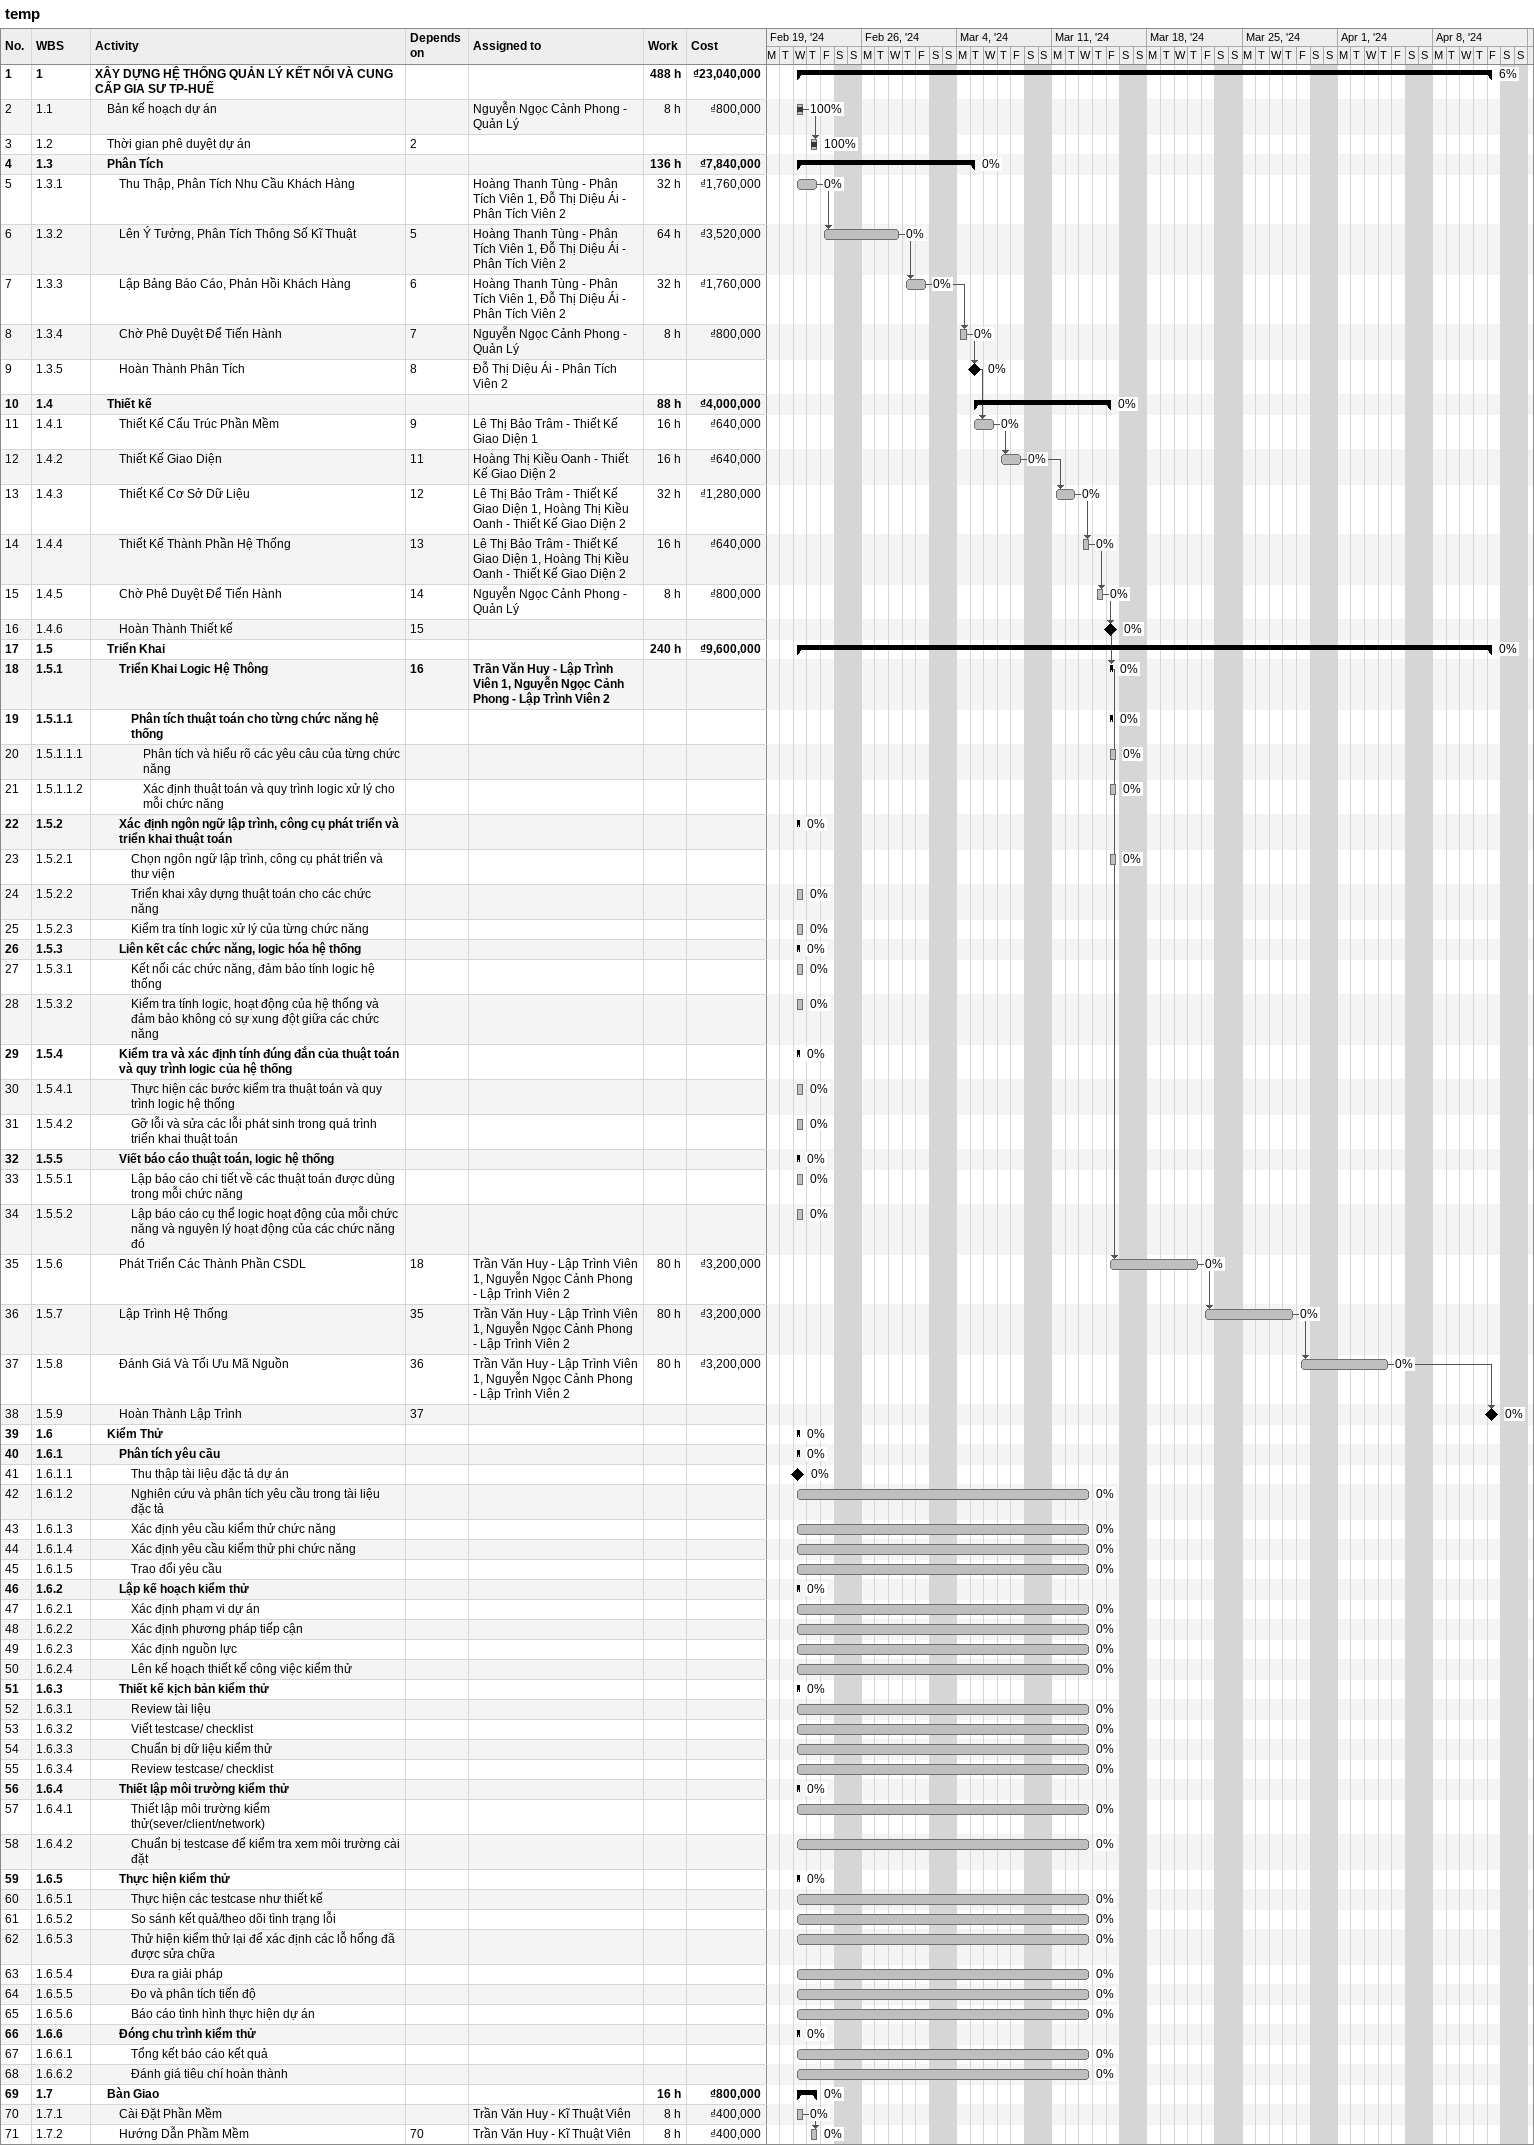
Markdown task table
temp

| ID | WBS | Task | Start | Finish | Predecessors | Resources | % complete | Work (h) | Cost (₫) |
|---|---|---|---|---|---|---|---|---|---|
| 1 | 1 | **XÂY DỰNG HỆ THỐNG QUẢN LÝ KẾT NỐI VÀ CUNG CẤP GIA SƯ TP-HUẾ** | 2024-02-21 | 2024-04-12 |  |  | 6 | 488 | 23040000 |
| 2 | 1.1 | Bản kế hoạch dự án | 2024-02-21 | 2024-02-21 |  | Nguyễn Ngọc Cảnh Phong - Quản Lý | 100 | 8 | 800000 |
| 3 | 1.2 | Thời gian phê duyệt dự án | 2024-02-22 | 2024-02-22 | 2 |  | 100 |  |  |
| 4 | 1.3 | **Phân Tích** | 2024-02-21 | 2024-03-05 |  |  | 0 | 136 | 7840000 |
| 5 | 1.3.1 | Thu Thập, Phân Tích Nhu Cầu Khách Hàng | 2024-02-21 | 2024-02-22 |  | Hoàng Thanh Tùng - Phân Tích Viên 1, Đỗ Thị Diệu Ái - Phân Tích Viên 2 | 0 | 32 | 1760000 |
| 6 | 1.3.2 | Lên Ý Tưởng, Phân Tích Thông Số Kĩ Thuật | 2024-02-23 | 2024-02-28 | 5 | Hoàng Thanh Tùng - Phân Tích Viên 1, Đỗ Thị Diệu Ái - Phân Tích Viên 2 | 0 | 64 | 3520000 |
| 7 | 1.3.3 | Lập Bảng Báo Cáo, Phản Hồi Khách Hàng | 2024-02-29 | 2024-03-01 | 6 | Hoàng Thanh Tùng - Phân Tích Viên 1, Đỗ Thị Diệu Ái - Phân Tích Viên 2 | 0 | 32 | 1760000 |
| 8 | 1.3.4 | Chờ Phê Duyệt Để Tiến Hành | 2024-03-04 | 2024-03-04 | 7 | Nguyễn Ngọc Cảnh Phong - Quản Lý | 0 | 8 | 800000 |
| 9 | 1.3.5 | Hoàn Thành Phân Tích (milestone) | 2024-03-05 | 2024-03-05 | 8 | Đỗ Thị Diệu Ái - Phân Tích Viên 2 | 0 |  |  |
| 10 | 1.4 | **Thiết kế** | 2024-03-05 | 2024-03-15 |  |  | 0 | 88 | 4000000 |
| 11 | 1.4.1 | Thiết Kế Cấu Trúc Phần Mềm | 2024-03-05 | 2024-03-06 | 9 | Lê Thị Bảo Trâm - Thiết Kế Giao Diện 1 | 0 | 16 | 640000 |
| 12 | 1.4.2 | Thiết Kế Giao Diện | 2024-03-07 | 2024-03-08 | 11 | Hoàng Thị Kiều Oanh - Thiết Kế Giao Diện 2 | 0 | 16 | 640000 |
| 13 | 1.4.3 | Thiết Kế Cơ Sở Dữ Liệu | 2024-03-11 | 2024-03-12 | 12 | Lê Thị Bảo Trâm - Thiết Kế Giao Diện 1, Hoàng Thị Kiều Oanh - Thiết Kế Giao Diện 2 | 0 | 32 | 1280000 |
| 14 | 1.4.4 | Thiết Kế Thành Phần Hệ Thống | 2024-03-13 | 2024-03-13 | 13 | Lê Thị Bảo Trâm - Thiết Kế Giao Diện 1, Hoàng Thị Kiều Oanh - Thiết Kế Giao Diện 2 | 0 | 16 | 640000 |
| 15 | 1.4.5 | Chờ Phê Duyệt Để Tiến Hành | 2024-03-14 | 2024-03-14 | 14 | Nguyễn Ngọc Cảnh Phong - Quản Lý | 0 | 8 | 800000 |
| 16 | 1.4.6 | Hoàn Thành Thiết kế (milestone) | 2024-03-15 | 2024-03-15 | 15 |  | 0 |  |  |
| 17 | 1.5 | **Triển Khai** | 2024-02-21 | 2024-04-12 |  |  | 0 | 240 | 9600000 |
| 18 | 1.5.1 | **Triển Khai Logic Hệ Thông** | 2024-03-15 | 2024-03-15 | 16 | Trần Văn Huy - Lập Trình Viên 1, Nguyễn Ngọc Cảnh Phong - Lập Trình Viên 2 | 0 |  |  |
| 19 | 1.5.1.1 | **Phân tích thuật toán cho từng chức năng hệ thống** | 2024-03-15 | 2024-03-15 |  |  | 0 |  |  |
| 20 | 1.5.1.1.1 | Phân tích và hiểu rõ các yêu câu của từng chức năng | 2024-03-15 | 2024-03-15 |  |  | 0 |  |  |
| 21 | 1.5.1.1.2 | Xác định thuật toán và quy trình logic xử lý cho mỗi chức năng | 2024-03-15 | 2024-03-15 |  |  | 0 |  |  |
| 22 | 1.5.2 | **Xác định ngôn ngữ lập trình, công cụ phát triển và triển khai thuật toán** | 2024-02-21 | 2024-02-21 |  |  | 0 |  |  |
| 23 | 1.5.2.1 | Chọn ngôn ngữ lập trình, công cụ phát triển và thư viện | 2024-03-15 | 2024-03-15 |  |  | 0 |  |  |
| 24 | 1.5.2.2 | Triển khai xây dựng thuật toán cho các chức năng | 2024-02-21 | 2024-02-21 |  |  | 0 |  |  |
| 25 | 1.5.2.3 | Kiểm tra tính logic xử lý của từng chức năng | 2024-02-21 | 2024-02-21 |  |  | 0 |  |  |
| 26 | 1.5.3 | **Liên kết các chức năng, logic hóa hệ thống** | 2024-02-21 | 2024-02-21 |  |  | 0 |  |  |
| 27 | 1.5.3.1 | Kết nối các chức năng, đảm bảo tính logic hệ thống | 2024-02-21 | 2024-02-21 |  |  | 0 |  |  |
| 28 | 1.5.3.2 | Kiểm tra tính logic, hoạt động của hệ thống và đảm bảo không có sự xung đột giữa các chức năng | 2024-02-21 | 2024-02-21 |  |  | 0 |  |  |
| 29 | 1.5.4 | **Kiểm tra và xác định tính đúng đắn của thuật toán và quy trình logic của hệ thống** | 2024-02-21 | 2024-02-21 |  |  | 0 |  |  |
| 30 | 1.5.4.1 | Thực hiện các bước kiểm tra thuật toán và quy trình logic hệ thống | 2024-02-21 | 2024-02-21 |  |  | 0 |  |  |
| 31 | 1.5.4.2 | Gỡ lỗi và sửa các lỗi phát sinh trong quá trình triển khai thuật toán | 2024-02-21 | 2024-02-21 |  |  | 0 |  |  |
| 32 | 1.5.5 | **Viết báo cáo thuật toán, logic hệ thống** | 2024-02-21 | 2024-02-21 |  |  | 0 |  |  |
| 33 | 1.5.5.1 | Lập báo cáo chi tiết về các thuật toán được dùng trong mỗi chức năng | 2024-02-21 | 2024-02-21 |  |  | 0 |  |  |
| 34 | 1.5.5.2 | Lập báo cáo cụ thể logic hoạt động của mỗi chức năng và nguyên lý hoạt động của các chức năng đó | 2024-02-21 | 2024-02-21 |  |  | 0 |  |  |
| 35 | 1.5.6 | Phát Triển Các Thành Phần CSDL | 2024-03-15 | 2024-03-21 | 18 | Trần Văn Huy - Lập Trình Viên 1, Nguyễn Ngọc Cảnh Phong - Lập Trình Viên 2 | 0 | 80 | 3200000 |
| 36 | 1.5.7 | Lập Trình Hệ Thống | 2024-03-22 | 2024-03-28 | 35 | Trần Văn Huy - Lập Trình Viên 1, Nguyễn Ngọc Cảnh Phong - Lập Trình Viên 2 | 0 | 80 | 3200000 |
| 37 | 1.5.8 | Đánh Giá Và Tối Ưu Mã Nguồn | 2024-03-29 | 2024-04-04 | 36 | Trần Văn Huy - Lập Trình Viên 1, Nguyễn Ngọc Cảnh Phong - Lập Trình Viên 2 | 0 | 80 | 3200000 |
| 38 | 1.5.9 | Hoàn Thành Lập Trình (milestone) | 2024-04-12 | 2024-04-12 | 37 |  | 0 |  |  |
| 39 | 1.6 | **Kiểm Thử** | 2024-02-21 | 2024-02-21 |  |  | 0 |  |  |
| 40 | 1.6.1 | **Phân tích yêu cầu** | 2024-02-21 | 2024-02-21 |  |  | 0 |  |  |
| 41 | 1.6.1.1 | Thu thập tài liệu đặc tả dự án (milestone) | 2024-02-21 | 2024-02-21 |  |  | 0 |  |  |
| 42 | 1.6.1.2 | Nghiên cứu và phân tích yêu cầu trong tài liệu đặc tả | 2024-02-21 | 2024-03-13 |  |  | 0 |  |  |
| 43 | 1.6.1.3 | Xác định yêu cầu kiểm thử chức năng | 2024-02-21 | 2024-03-13 |  |  | 0 |  |  |
| 44 | 1.6.1.4 | Xác định yêu cầu kiểm thử phi chức năng | 2024-02-21 | 2024-03-13 |  |  | 0 |  |  |
| 45 | 1.6.1.5 | Trao đổi yêu cầu | 2024-02-21 | 2024-03-13 |  |  | 0 |  |  |
| 46 | 1.6.2 | **Lập kế hoạch kiểm thử** | 2024-02-21 | 2024-02-21 |  |  | 0 |  |  |
| 47 | 1.6.2.1 | Xác định phạm vi dự án | 2024-02-21 | 2024-03-13 |  |  | 0 |  |  |
| 48 | 1.6.2.2 | Xác định phương pháp tiếp cận | 2024-02-21 | 2024-03-13 |  |  | 0 |  |  |
| 49 | 1.6.2.3 | Xác định nguồn lực | 2024-02-21 | 2024-03-13 |  |  | 0 |  |  |
| 50 | 1.6.2.4 | Lên kế hoạch thiết kế công việc kiểm thử | 2024-02-21 | 2024-03-13 |  |  | 0 |  |  |
| 51 | 1.6.3 | **Thiết kế kịch bản kiểm thử** | 2024-02-21 | 2024-02-21 |  |  | 0 |  |  |
| 52 | 1.6.3.1 | Review tài liệu | 2024-02-21 | 2024-03-13 |  |  | 0 |  |  |
| 53 | 1.6.3.2 | Viết testcase/ checklist | 2024-02-21 | 2024-03-13 |  |  | 0 |  |  |
| 54 | 1.6.3.3 | Chuẩn bị dữ liệu kiểm thử | 2024-02-21 | 2024-03-13 |  |  | 0 |  |  |
| 55 | 1.6.3.4 | Review testcase/ checklist | 2024-02-21 | 2024-03-13 |  |  | 0 |  |  |
| 56 | 1.6.4 | **Thiết lập môi trường kiểm thử** | 2024-02-21 | 2024-02-21 |  |  | 0 |  |  |
| 57 | 1.6.4.1 | Thiết lập môi trường kiểm thử(sever/client/network) | 2024-02-21 | 2024-03-13 |  |  | 0 |  |  |
| 58 | 1.6.4.2 | Chuẩn bị testcase để kiểm tra xem môi trường cài đặt | 2024-02-21 | 2024-03-13 |  |  | 0 |  |  |
| 59 | 1.6.5 | **Thực hiện kiểm thử** | 2024-02-21 | 2024-02-21 |  |  | 0 |  |  |
| 60 | 1.6.5.1 | Thực hiện các testcase như thiết kế | 2024-02-21 | 2024-03-13 |  |  | 0 |  |  |
| 61 | 1.6.5.2 | So sánh kết quả/theo dõi tình trạng lỗi | 2024-02-21 | 2024-03-13 |  |  | 0 |  |  |
| 62 | 1.6.5.3 | Thử hiện kiểm thử lại để xác định các lỗ hổng đã được sửa chữa | 2024-02-21 | 2024-03-13 |  |  | 0 |  |  |
| 63 | 1.6.5.4 | Đưa ra giải pháp | 2024-02-21 | 2024-03-13 |  |  | 0 |  |  |
| 64 | 1.6.5.5 | Đo và phân tích tiến độ | 2024-02-21 | 2024-03-13 |  |  | 0 |  |  |
| 65 | 1.6.5.6 | Báo cáo tình hình thực hiện dự án | 2024-02-21 | 2024-03-13 |  |  | 0 |  |  |
| 66 | 1.6.6 | **Đóng chu trình kiểm thử** | 2024-02-21 | 2024-02-21 |  |  | 0 |  |  |
| 67 | 1.6.6.1 | Tổng kết báo cáo kết quả | 2024-02-21 | 2024-03-13 |  |  | 0 |  |  |
| 68 | 1.6.6.2 | Đánh giá tiêu chí hoàn thành | 2024-02-21 | 2024-03-13 |  |  | 0 |  |  |
| 69 | 1.7 | **Bàn Giao** | 2024-02-21 | 2024-02-22 |  |  | 0 | 16 | 800000 |
| 70 | 1.7.1 | Cài Đặt Phần Mềm | 2024-02-21 | 2024-02-21 |  | Trần Văn Huy - Kĩ Thuật Viên | 0 | 8 | 400000 |
| 71 | 1.7.2 | Hướng Dẫn Phầm Mềm | 2024-02-22 | 2024-02-22 | 70 | Trần Văn Huy - Kĩ Thuật Viên | 0 | 8 | 400000 |
